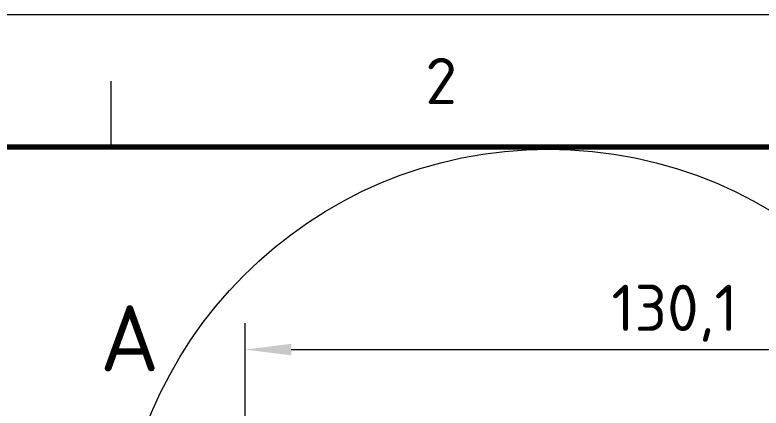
# Model space of a CAD drawing. Header units: millimetres. Extents: x 0 to 2208, y 0 to 420.
# Drawn here: x 52.7 to 109.2, y 267.2 to 297 of the extents above; entities that cross this region are included whole.
import ezdxf
from ezdxf.enums import TextEntityAlignment as Align

# ---------------------------------------------------------------- set-up
doc = ezdxf.new("R2010")
doc.units = ezdxf.units.MM
for name, color, linetype, lineweight in [('04-COTA', 3, 'CONTINUOUS', 18), ('06-TEXTO', 7, 'CONTINUOUS', 25), ('07-RECUADRO', 7, 'CONTINUOUS', 70), ('08-FINA', 5, 'CONTINUOUS', 18)]:
    doc.layers.add(name, color=color, linetype=linetype, lineweight=lineweight)
doc.styles.add('ISO3098', font='isocpeur.ttf')
doc.dimstyles.new('FLAMA-IRAM', dxfattribs={"dimtxt": 3.5, "dimasz": 3.5, "dimexe": 2, "dimexo": 1.5, "dimgap": 1, "dimtad": 1, "dimdec": 1, "dimtxsty": 'ISO3098', "dimblk": 'IRAM_FLECHA', "dimblk1": 'IRAM_FLECHA', "dimblk2": 'IRAM_FLECHA', "dimcen": 2.5, "dimclrd": 256, "dimclre": 256, "dimclrt": 256, "dimazin": 3, "dimtfac": 1, "dimtmove": 0, "dimatfit": 3, "dimlwd": 18, "dimlwe": 18})

# ---------------------------------------------------------------- blocks, each defined once
blk = doc.blocks.new('IRAM_FLECHA')
blk.add_solid([(0, 0), (-1, 0.125), (-1, -0.125)])

msp = doc.modelspace()

# ---------------------------------------------------------------- linework, layer by layer
at = {"layer": '07-RECUADRO'}
msp.add_lwpolyline([(25, 10), (410, 10), (410, 287), (25, 287)], close=True, dxfattribs=at)
at = {"layer": '08-FINA'}
msp.add_line((60, 287), (60, 292), dxfattribs=at)
msp.add_lwpolyline([(0, 0), (420, 0), (420, 297), (0, 297)], close=True, dxfattribs=at)
msp.add_circle((93.121, 254.22), 32.625, dxfattribs=at)

# ---------------------------------------------------------------- texts
at = {"layer": '06-TEXTO', "style": 'ISO3098'}
for s, height, p in [('2', 3.5, (85, 292)), ('A', 5, (61.403, 272.533))]:
    msp.add_text(s, height=height, dxfattribs=at).set_placement(p, align=Align.MIDDLE_CENTER)

# ---------------------------------------------------------------- dimensions: what is measured, and where the dimension line sits
at = {"layer": '04-COTA'}
msp.add_linear_dim(base=(70.14, 271.673), p1=(70.14, 262.673), p2=(135.21, 262.673), dimstyle='FLAMA-IRAM', override={"dimlfac": 2}, dxfattribs=at).render()

doc.saveas('drawing.dxf')
